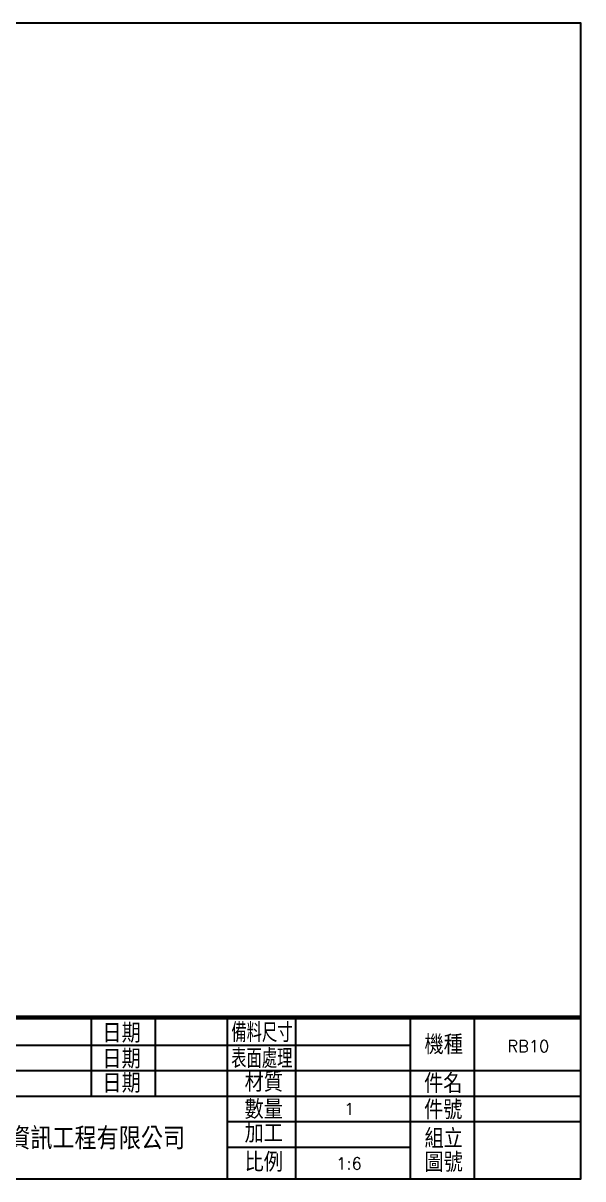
# Model space of a CAD drawing. Extents: x 66 to 2307, y 60 to 1695.
# Drawn here: x 1518 to 2307, y 63 to 1695 of the extents above; entities that cross this region are included whole.
import ezdxf
from ezdxf.enums import TextEntityAlignment as Align

# ---------------------------------------------------------------- set-up
doc = ezdxf.new("R2010")
doc.units = 0
doc.header["$LTSCALE"] = 6
doc.header["$MEASUREMENT"] = 0
doc.layers.get('0').update_dxf_attribs({"linetype": 'CONTINUOUS'})
doc.layers.add('BORDER', color=7, linetype='CONTINUOUS')
doc.styles.add('CHINA', font='romans.shx', dxfattribs={"bigfont": 'chineset.shx'})

# ---------------------------------------------------------------- blocks, each defined once
blk = doc.blocks.new('A3HOR')
for p, q in [((71.5, -135.5), (71.5, -117)), ((86.5, -135.5), (86.5, -117)), ((103.5, -155), (103.5, -117)), ((119.5, -155), (119.5, -117)), ((146.5, -155), (146.5, -117)), ((161.5, -155), (161.5, -117)), ((2.5, -123.5), (146.5, -123.5)), ((31.5, -129.5), (186.5, -129.5)), ((31.5, -135.5), (186.5, -135.5)), ((103.5, -141.5), (186.5, -141.5)), ((103.5, -147.5), (146.5, -147.5))]:
    blk.add_line(p, q)
blk.add_lwpolyline([(-186.5, -155), (186.5, -155), (186.5, 117), (-186.5, 117), (-186.5, -155)])
blk.add_lwpolyline([(-87.5, -117, 1, 1, 0), (186.5, -117, 1, 1, 0)], format="xyseb")
at = {"color": 2, "style": 'CHINA'}
for s, p in [('日期', (74.06, -122.94)), ('機種', (149.79, -125.66)), ('日期', (74.06, -129.02)), ('日期', (74.06, -134.73)), ('材質', (107.49, -134.5)), ('件名', (149.68, -134.79)), ('數量', (107.49, -140.9)), ('件號', (149.68, -140.99)), ('加工', (107.49, -146.51)), ('組立', (149.79, -147.75)), ('比例', (107.49, -153.31)), ('圖號', (149.79, -153.35))]:
    blk.add_text(s, height=4.5, dxfattribs=at).set_placement(p)
at = {"color": 2, "style": 'CHINA', "width": 0.8}
for s, p in [('備料尺寸', (104.38, -122.81)), ('表面處理', (104.33, -128.92))]:
    blk.add_text(s, height=4.5, dxfattribs=at).set_placement(p)
at = {"color": 2, "linetype": 'CONTINUOUS', "style": 'CHINA'}
for height, p in [(2.8, (174.17, -123.79)), (3.5, (58.26, -126.91)), (2.8, (94.89, -126.92)), (2.8, (132.06, -126.75)), (3.5, (58.26, -132.91)), (2.8, (94.89, -132.93)), (2.8, (132.06, -132.53)), (3, (174.18, -132.52)), (2.8, (132.06, -138.55)), (2.8, (174.17, -138.67)), (5.2, (67.5, -145.25)), (2.8, (174.17, -148)), (2.8, (132.02, -151.37))]:
    blk.add_attdef('***', text='', height=height, dxfattribs=at).set_placement(p, align=Align.MIDDLE)

msp = doc.modelspace()

# ---------------------------------------------------------------- block references
at = {"layer": 'BORDER', "color": 7, "linetype": 'CONTINUOUS'}
ref = msp.add_blockref('A3HOR', (1185.3, 992.5), dxfattribs=dict(at, xscale=6, yscale=6, zscale=6))
ref.add_attrib('***', '藝祥資訊工程有限公司', dxfattribs={"layer": '0', "color": 2, "linetype": 'CONTINUOUS', "height": 31.2, "style": 'CHINA'}).set_placement((1590.3, 121), align=Align.MIDDLE)
ref.add_attrib('***', '1', dxfattribs={"layer": '0', "color": 2, "linetype": 'CONTINUOUS', "height": 16.8, "style": 'CHINA'}).set_placement((1977.7, 161.2), align=Align.MIDDLE)
ref.add_attrib('***', '1:6', dxfattribs={"layer": '0', "color": 2, "linetype": 'CONTINUOUS', "height": 16.8, "style": 'CHINA'}).set_placement((1977.5, 84.3), align=Align.MIDDLE)
ref.add_attrib('***', 'RB10', dxfattribs={"layer": '0', "color": 2, "linetype": 'CONTINUOUS', "height": 16.8, "style": 'CHINA'}).set_placement((2230.4, 249.8), align=Align.MIDDLE)

doc.saveas('drawing.dxf')
